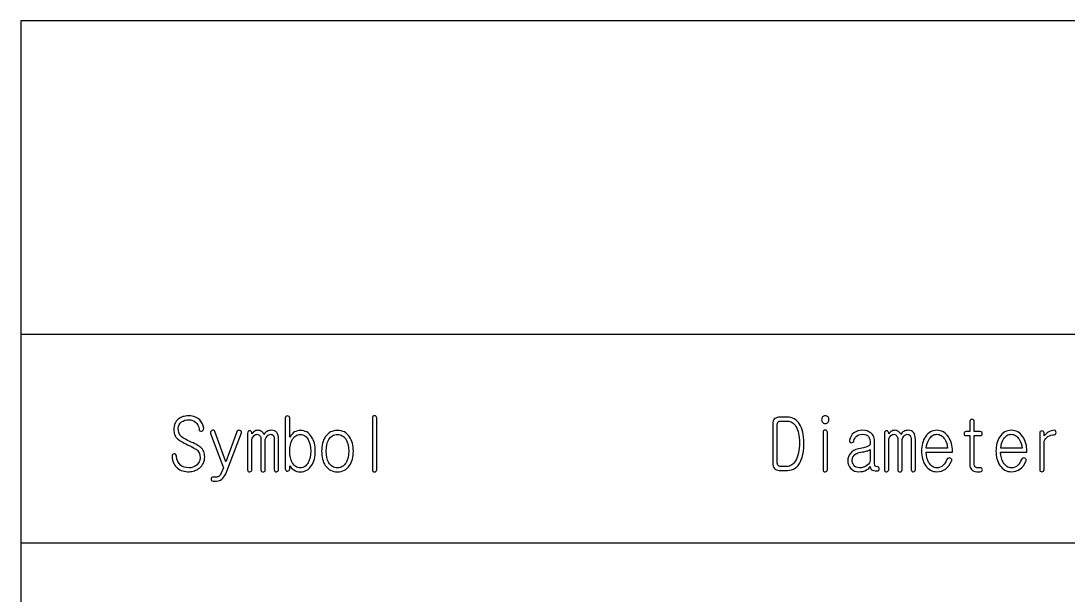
# Model space of a CAD drawing. Extents: x -5 to 108, y -42 to 54.
# Drawn here: x 0 to 25.51, y -27.94 to -13.97 of the extents above; entities that cross this region are included whole.
import ezdxf

# ---------------------------------------------------------------- set-up
doc = ezdxf.new("R2010")
doc.units = 0
doc.layers.add('DRILL_GDO', color=1, linetype='CONTINUOUS')

msp = doc.modelspace()

# ---------------------------------------------------------------- linework, layer by layer
at = {"layer": 'DRILL_GDO'}
for points in [[(0, -41.91), (107.95, -41.91), (107.95, -13.97), (0, -13.97), (0, -41.91)], [(0, -21.59), (107.95, -21.59)], [(4.1021, -23.57882), (4.07924, -23.57882), (4.04114, -23.58136), (4.00558, -23.5839), (3.97256, -23.59152), (3.93954, -23.59914), (3.90906, -23.61184), (3.87858, -23.62454), (3.85064, -23.64232), (3.82778, -23.66264), (3.80238, -23.6855), (3.78206, -23.7109), (3.76428, -23.73884), (3.74904, -23.76932), (3.73888, -23.7998), (3.73126, -23.83536), (3.72618, -23.87092), (3.72364, -23.90902), (3.72618, -23.94458), (3.72872, -23.9776), (3.73634, -24.01062), (3.7465, -24.0411), (3.7592, -24.06904), (3.77698, -24.09444), (3.79476, -24.11984), (3.81762, -24.1427), (3.8354, -24.1554), (3.85572, -24.17064), (3.88112, -24.18588), (3.90906, -24.20366), (3.93954, -24.22144), (3.97764, -24.24176), (4.01574, -24.25954), (4.05892, -24.2824), (4.0767, -24.29002), (4.11988, -24.31034), (4.15544, -24.32812), (4.18846, -24.3459), (4.21894, -24.36368), (4.24434, -24.37892), (4.2672, -24.39162), (4.28498, -24.40686), (4.30022, -24.41702), (4.32816, -24.45258), (4.34848, -24.49322), (4.36118, -24.54148), (4.36626, -24.59482), (4.36372, -24.6253), (4.36118, -24.6507), (4.35102, -24.67864), (4.34086, -24.7015), (4.32816, -24.72436), (4.31038, -24.74722), (4.29006, -24.76754), (4.26466, -24.78532), (4.22402, -24.81072), (4.18338, -24.8285), (4.1402, -24.8412), (4.09448, -24.84374), (4.03352, -24.83866), (3.97764, -24.8285), (3.92938, -24.80818), (3.88874, -24.78024), (3.85064, -24.7396), (3.82016, -24.6888), (3.79984, -24.63038), (3.78714, -24.55926), (3.77952, -24.53386), (3.76682, -24.51354), (3.74904, -24.50592), (3.72872, -24.50338), (3.7084, -24.511), (3.69316, -24.5237), (3.683, -24.54402), (3.68046, -24.56942), (3.68554, -24.61514), (3.6957, -24.66086), (3.7084, -24.7015), (3.72364, -24.73706), (3.74142, -24.77262), (3.76174, -24.8031), (3.78714, -24.83104), (3.81508, -24.85644), (3.84302, -24.87676), (3.87096, -24.892), (3.90398, -24.90724), (3.937, -24.91994), (3.9751, -24.92756), (4.0132, -24.93518), (4.05384, -24.94026), (4.09956, -24.94026), (4.13258, -24.93772), (4.1656, -24.93518), (4.19862, -24.92756), (4.2291, -24.9174), (4.25958, -24.9047), (4.29006, -24.88946), (4.32054, -24.86914), (4.34848, -24.84882), (4.37896, -24.82088), (4.40436, -24.79294), (4.42468, -24.76246), (4.445, -24.72944), (4.4577, -24.69642), (4.46786, -24.66086), (4.47294, -24.62276), (4.47548, -24.58466), (4.47294, -24.54656), (4.4704, -24.511), (4.46278, -24.47798), (4.45262, -24.4475), (4.43738, -24.41956), (4.42214, -24.39162), (4.40182, -24.36876), (4.37896, -24.3459), (4.36118, -24.33066), (4.33832, -24.31542), (4.31038, -24.29764), (4.27736, -24.27986), (4.23926, -24.25954), (4.19862, -24.23922), (4.15036, -24.21636), (4.09956, -24.1935), (4.05892, -24.17572), (4.02336, -24.15794), (3.99034, -24.14016), (3.9624, -24.12238), (3.937, -24.10714), (3.91414, -24.0919), (3.89636, -24.07666), (3.88366, -24.06142), (3.8608, -24.0284), (3.84556, -23.98522), (3.8354, -23.93696), (3.83286, -23.87854), (3.83794, -23.83536), (3.85318, -23.79472), (3.87604, -23.75916), (3.9116, -23.72868), (3.9497, -23.70582), (3.99288, -23.68804), (4.0386, -23.67788), (4.08686, -23.67534), (4.13258, -23.68042), (4.17576, -23.69058), (4.2164, -23.70836), (4.2545, -23.73376), (4.28752, -23.76932), (4.31292, -23.80742), (4.3307, -23.85314), (4.33832, -23.90394), (4.3434, -23.9268), (4.35864, -23.94204), (4.37896, -23.94966), (4.39928, -23.9522), (4.42214, -23.94458), (4.43738, -23.92934), (4.45008, -23.90902), (4.45262, -23.88108), (4.44246, -23.8252), (4.42214, -23.77186), (4.39166, -23.7236), (4.35356, -23.67788), (4.32816, -23.65502), (4.30022, -23.6347), (4.26974, -23.61692), (4.23926, -23.60422), (4.20878, -23.59406), (4.17322, -23.5839), (4.13766, -23.58136), (4.1021, -23.57882)], [(6.4389, -23.63978), (6.4389, -24.86914), (6.44398, -24.89454), (6.45668, -24.91232), (6.47192, -24.92248), (6.49478, -24.92502), (6.51256, -24.91994), (6.53034, -24.90978), (6.54304, -24.892), (6.54812, -24.86914), (6.54812, -24.79294), (6.56844, -24.82088), (6.5913, -24.84882), (6.61924, -24.87422), (6.64718, -24.89454), (6.68528, -24.91486), (6.72338, -24.9301), (6.76402, -24.94026), (6.80466, -24.9428), (6.84784, -24.94026), (6.88848, -24.93264), (6.92658, -24.91994), (6.96214, -24.9047), (6.99516, -24.88184), (7.02564, -24.85644), (7.05358, -24.82342), (7.07898, -24.78786), (7.10184, -24.7523), (7.11962, -24.7142), (7.13486, -24.67356), (7.14756, -24.63038), (7.15772, -24.5872), (7.16534, -24.53894), (7.16788, -24.49068), (7.17042, -24.43988), (7.16788, -24.38908), (7.16534, -24.33828), (7.15772, -24.29256), (7.14756, -24.24684), (7.13486, -24.20366), (7.11962, -24.16556), (7.10184, -24.12746), (7.07898, -24.08936), (7.05358, -24.0538), (7.02564, -24.02332), (6.99516, -23.99538), (6.96214, -23.97252), (6.92658, -23.95728), (6.88848, -23.94458), (6.84784, -23.93696), (6.80466, -23.93442), (6.7691, -23.93696), (6.73354, -23.94458), (6.69798, -23.95728), (6.6675, -23.97252), (6.63448, -23.99538), (6.60654, -24.02332), (6.57606, -24.05634), (6.54812, -24.09698), (6.54812, -23.63724), (6.54304, -23.61184), (6.53034, -23.59406), (6.51256, -23.5839), (6.49478, -23.58136), (6.47192, -23.5839), (6.45414, -23.5966), (6.44398, -23.61438), (6.4389, -23.63978)], [(8.5598, -23.62962), (8.5598, -24.88692), (8.56488, -24.90978), (8.57504, -24.92756), (8.59282, -24.94026), (8.61568, -24.9428), (8.63346, -24.94026), (8.65124, -24.92756), (8.66394, -24.91232), (8.66902, -24.88946), (8.66902, -23.63216), (8.66394, -23.6093), (8.65124, -23.59152), (8.63346, -23.58136), (8.61568, -23.57882), (8.59282, -23.58136), (8.57504, -23.59152), (8.56488, -23.6093), (8.5598, -23.62962)], [(18.66646, -23.6093), (18.49374, -23.6093), (18.4531, -23.61184), (18.41754, -23.61946), (18.38452, -23.63216), (18.35912, -23.6474), (18.3388, -23.67026), (18.3261, -23.6982), (18.31594, -23.73122), (18.3134, -23.76932), (18.3134, -24.72436), (18.31594, -24.765), (18.32356, -24.8031), (18.33626, -24.83358), (18.35404, -24.85898), (18.3769, -24.88184), (18.40484, -24.89454), (18.43532, -24.9047), (18.47342, -24.90724), (18.669, -24.90724), (18.72234, -24.9047), (18.77314, -24.89454), (18.81632, -24.87676), (18.8595, -24.8539), (18.8976, -24.82342), (18.93316, -24.78532), (18.96364, -24.74214), (18.99158, -24.69134), (19.00936, -24.64562), (19.02714, -24.59736), (19.03984, -24.54402), (19.05254, -24.48814), (19.0627, -24.42972), (19.06778, -24.36622), (19.07286, -24.30018), (19.07286, -24.22906), (19.07032, -24.16048), (19.06524, -24.09698), (19.05762, -24.03602), (19.04746, -23.9776), (19.03222, -23.92426), (19.0119, -23.87346), (18.99158, -23.8252), (18.96618, -23.78202), (18.93824, -23.74138), (18.90522, -23.70582), (18.8722, -23.67788), (18.83664, -23.65248), (18.79854, -23.6347), (18.75536, -23.61946), (18.71218, -23.61184), (18.66646, -23.6093)], [(18.65884, -24.81072), (18.5039, -24.81072), (18.48358, -24.81072), (18.46834, -24.80564), (18.45564, -24.79802), (18.44294, -24.78786), (18.43532, -24.77516), (18.4277, -24.76246), (18.42516, -24.74468), (18.42262, -24.7269), (18.42262, -23.78456), (18.42516, -23.76678), (18.4277, -23.75154), (18.43532, -23.73884), (18.44294, -23.72614), (18.45564, -23.71852), (18.46834, -23.7109), (18.48612, -23.70836), (18.5039, -23.70582), (18.67154, -23.70582), (18.70202, -23.70836), (18.7325, -23.71344), (18.76044, -23.72614), (18.78838, -23.73884), (18.81378, -23.75916), (18.83664, -23.78202), (18.85696, -23.80996), (18.87728, -23.84044), (18.8976, -23.87854), (18.91538, -23.91664), (18.93062, -23.96236), (18.94332, -24.00808), (18.95094, -24.05888), (18.95856, -24.11222), (18.96364, -24.1681), (18.96364, -24.22906), (18.9611, -24.29764), (18.95856, -24.36368), (18.95094, -24.42464), (18.94078, -24.48306), (18.92808, -24.5364), (18.9103, -24.58466), (18.89252, -24.63038), (18.86966, -24.67102), (18.8468, -24.70404), (18.82394, -24.73198), (18.80108, -24.75738), (18.77568, -24.77516), (18.74774, -24.7904), (18.7198, -24.8031), (18.68932, -24.80818), (18.65884, -24.81072)], [(19.59102, -23.57882), (19.5707, -23.58136), (19.55292, -23.58644), (19.53768, -23.59406), (19.52498, -23.60676), (19.51736, -23.622), (19.50974, -23.63724), (19.5072, -23.65502), (19.50466, -23.6728), (19.5072, -23.69058), (19.50974, -23.70836), (19.51736, -23.7236), (19.52498, -23.7363), (19.53768, -23.749), (19.55292, -23.75662), (19.5707, -23.7617), (19.59102, -23.76424), (19.61134, -23.7617), (19.62912, -23.75662), (19.6469, -23.749), (19.6596, -23.7363), (19.66976, -23.72106), (19.67738, -23.70582), (19.67992, -23.69058), (19.68246, -23.6728), (19.67992, -23.65502), (19.67738, -23.63724), (19.66976, -23.622), (19.6596, -23.60676), (19.6469, -23.59406), (19.62912, -23.58644), (19.61134, -23.58136), (19.59102, -23.57882)], [(23.114, -23.71598), (23.114, -23.96236), (23.01748, -23.96236), (22.9997, -23.9649), (22.987, -23.97506), (22.97938, -23.9903), (22.97684, -24.01062), (22.97938, -24.03094), (22.987, -24.04618), (22.9997, -24.05634), (23.01748, -24.05888), (23.114, -24.05888), (23.114, -24.77008), (23.11654, -24.8031), (23.12416, -24.83358), (23.13686, -24.86152), (23.15464, -24.88692), (23.18004, -24.90978), (23.20798, -24.92756), (23.24354, -24.93772), (23.28164, -24.94026), (23.36546, -24.94026), (23.38832, -24.93518), (23.4061, -24.92502), (23.41626, -24.90978), (23.4188, -24.892), (23.41626, -24.87422), (23.4061, -24.85898), (23.38832, -24.84628), (23.36546, -24.84374), (23.30196, -24.84374), (23.28164, -24.8412), (23.2664, -24.83612), (23.2537, -24.8285), (23.241, -24.81834), (23.2283, -24.79294), (23.22322, -24.765), (23.22322, -24.05888), (23.368, -24.05888), (23.38832, -24.05634), (23.40356, -24.04618), (23.41372, -24.03094), (23.41626, -24.01062), (23.41372, -23.9903), (23.40356, -23.97506), (23.38832, -23.9649), (23.368, -23.96236), (23.22322, -23.96236), (23.22322, -23.71598), (23.21814, -23.69312), (23.20544, -23.67534), (23.18766, -23.66518), (23.16988, -23.66264), (23.14702, -23.66518), (23.12924, -23.67534), (23.11908, -23.69312), (23.114, -23.71598)], [(4.62026, -24.00554), (4.93268, -24.84374), (4.8768, -24.97328), (4.8641, -24.99868), (4.84886, -25.019), (4.8387, -25.03678), (4.826, -25.04694), (4.8133, -25.0571), (4.8006, -25.06472), (4.78282, -25.06726), (4.76504, -25.0698), (4.6863, -25.0698), (4.6609, -25.07234), (4.64566, -25.08504), (4.6355, -25.10028), (4.63296, -25.11806), (4.6355, -25.13584), (4.64566, -25.15108), (4.6609, -25.16124), (4.6863, -25.16632), (4.76504, -25.16632), (4.8006, -25.16378), (4.83362, -25.15616), (4.8641, -25.14092), (4.89204, -25.12314), (4.91998, -25.09774), (4.94538, -25.06726), (4.96824, -25.02916), (4.9911, -24.98852), (5.3721, -23.99538), (5.37464, -23.97506), (5.36702, -23.95474), (5.35432, -23.94204), (5.334, -23.93442), (5.31114, -23.93188), (5.28828, -23.93696), (5.2705, -23.94712), (5.2578, -23.96744), (4.99364, -24.69896), (4.72694, -23.96236), (4.71424, -23.94204), (4.69392, -23.93188), (4.6736, -23.93188), (4.65328, -23.93696), (4.63296, -23.94966), (4.62026, -23.9649), (4.61772, -23.97506), (4.61518, -23.98522), (4.61518, -23.99538), (4.62026, -24.00554)], [(5.52196, -24.00554), (5.52196, -24.892), (5.52704, -24.91486), (5.5372, -24.9301), (5.55498, -24.94026), (5.57276, -24.9428), (5.59308, -24.93772), (5.60832, -24.92756), (5.62102, -24.90978), (5.6261, -24.88692), (5.6261, -24.15032), (5.63626, -24.12492), (5.64642, -24.10206), (5.66166, -24.0792), (5.67944, -24.06142), (5.69722, -24.04872), (5.71754, -24.03602), (5.73786, -24.03094), (5.75818, -24.0284), (5.77342, -24.03094), (5.7912, -24.03856), (5.8039, -24.04872), (5.81914, -24.0665), (5.83184, -24.08428), (5.83946, -24.10714), (5.84454, -24.13), (5.84708, -24.15286), (5.84708, -24.892), (5.85216, -24.91486), (5.86232, -24.9301), (5.8801, -24.94026), (5.89788, -24.9428), (5.9182, -24.94026), (5.93344, -24.9301), (5.94614, -24.91486), (5.95122, -24.89454), (5.95122, -24.1554), (5.97408, -24.10714), (6.00456, -24.0665), (6.02234, -24.04872), (6.04012, -24.03856), (6.06044, -24.03094), (6.07822, -24.0284), (6.09854, -24.03094), (6.11886, -24.03602), (6.1341, -24.04618), (6.1468, -24.06142), (6.15696, -24.0792), (6.16712, -24.10206), (6.16966, -24.13), (6.1722, -24.16048), (6.1722, -24.88438), (6.17728, -24.90978), (6.18744, -24.92756), (6.20522, -24.94026), (6.223, -24.9428), (6.24332, -24.93772), (6.25856, -24.92756), (6.27126, -24.90724), (6.27634, -24.88184), (6.27634, -24.15286), (6.2738, -24.09952), (6.26618, -24.0538), (6.25094, -24.0157), (6.23316, -23.98522), (6.20776, -23.96236), (6.17728, -23.94458), (6.14426, -23.93442), (6.10362, -23.93188), (6.07314, -23.93442), (6.0452, -23.9395), (6.0198, -23.94712), (5.9944, -23.95728), (5.97408, -23.96998), (5.9563, -23.98776), (5.93598, -24.00808), (5.9182, -24.03094), (5.91058, -24.01062), (5.89788, -23.99284), (5.88264, -23.9776), (5.86486, -23.96236), (5.842, -23.94966), (5.81914, -23.9395), (5.79628, -23.93442), (5.77088, -23.93188), (5.74802, -23.93442), (5.72262, -23.9395), (5.69976, -23.94966), (5.6769, -23.96236), (5.64896, -23.9903), (5.6261, -24.02078), (5.6261, -24.003), (5.62102, -23.9776), (5.60832, -23.95728), (5.59308, -23.94712), (5.57276, -23.94204), (5.55498, -23.94712), (5.5372, -23.95728), (5.52704, -23.98014), (5.52196, -24.00554)], [(7.71144, -23.93442), (7.66318, -23.93696), (7.62, -23.94458), (7.57936, -23.95728), (7.54126, -23.97252), (7.5057, -23.99538), (7.47268, -24.02332), (7.4422, -24.0538), (7.41426, -24.08936), (7.39394, -24.12746), (7.37362, -24.16556), (7.35838, -24.20366), (7.34568, -24.24684), (7.33552, -24.29256), (7.3279, -24.33828), (7.32536, -24.38908), (7.32282, -24.43988), (7.32536, -24.49068), (7.3279, -24.53894), (7.33552, -24.5872), (7.34568, -24.63038), (7.35838, -24.67356), (7.37362, -24.7142), (7.39394, -24.7523), (7.41426, -24.78786), (7.4422, -24.82342), (7.47268, -24.85644), (7.5057, -24.88184), (7.54126, -24.9047), (7.57936, -24.91994), (7.62, -24.93264), (7.66318, -24.94026), (7.71144, -24.9428), (7.75716, -24.94026), (7.80034, -24.93264), (7.84098, -24.91994), (7.87908, -24.9047), (7.91464, -24.88184), (7.94512, -24.85644), (7.9756, -24.82342), (8.00354, -24.78786), (8.0264, -24.7523), (8.04418, -24.7142), (8.06196, -24.67356), (8.07466, -24.63038), (8.08482, -24.5872), (8.09244, -24.53894), (8.09498, -24.49068), (8.09752, -24.43988), (8.09498, -24.38908), (8.09244, -24.33828), (8.08482, -24.29256), (8.07466, -24.24684), (8.06196, -24.20366), (8.04418, -24.16556), (8.0264, -24.12746), (8.00354, -24.08936), (7.9756, -24.0538), (7.94512, -24.02332), (7.91464, -23.99538), (7.87908, -23.97252), (7.84098, -23.95728), (7.80034, -23.94458), (7.75716, -23.93696), (7.71144, -23.93442)], [(19.53768, -23.98014), (19.53768, -24.88438), (19.54276, -24.90978), (19.55292, -24.92756), (19.5707, -24.94026), (19.59356, -24.9428), (19.61134, -24.93772), (19.62912, -24.92756), (19.64182, -24.90724), (19.6469, -24.88438), (19.6469, -23.98014), (19.64182, -23.95982), (19.62912, -23.94204), (19.61134, -23.93188), (19.59356, -23.92934), (19.5707, -23.93188), (19.55292, -23.94458), (19.54276, -23.95982), (19.53768, -23.98014)], [(20.50288, -23.93188), (20.44192, -23.93696), (20.38858, -23.94712), (20.33778, -23.96744), (20.29206, -23.99284), (20.25142, -24.0284), (20.22094, -24.07158), (20.19808, -24.11984), (20.18284, -24.17318), (20.18284, -24.19858), (20.19046, -24.2189), (20.20824, -24.22906), (20.22856, -24.23414), (20.24888, -24.2316), (20.26666, -24.22398), (20.28444, -24.21128), (20.29206, -24.19096), (20.29714, -24.1554), (20.30984, -24.12746), (20.32508, -24.09952), (20.3454, -24.0792), (20.37588, -24.05634), (20.41144, -24.0411), (20.45462, -24.03094), (20.50034, -24.0284), (20.5486, -24.03094), (20.58924, -24.0411), (20.62226, -24.05888), (20.64766, -24.08174), (20.6629, -24.11222), (20.6756, -24.1554), (20.68322, -24.20366), (20.68576, -24.26462), (20.68322, -24.27986), (20.67306, -24.2951), (20.65782, -24.3078), (20.6375, -24.3205), (20.61972, -24.32558), (20.60194, -24.3332), (20.57908, -24.34082), (20.55114, -24.34844), (20.52066, -24.35606), (20.4851, -24.36368), (20.447, -24.3713), (20.40382, -24.38146), (20.34032, -24.39924), (20.28444, -24.42464), (20.23618, -24.45766), (20.19808, -24.50084), (20.17268, -24.53894), (20.1549, -24.57958), (20.1422, -24.62276), (20.13966, -24.66594), (20.14474, -24.72436), (20.15998, -24.77516), (20.18284, -24.82342), (20.2184, -24.86406), (20.2565, -24.89708), (20.30222, -24.92248), (20.35048, -24.93518), (20.40636, -24.94026), (20.4597, -24.93772), (20.50796, -24.9301), (20.55368, -24.91486), (20.59432, -24.89708), (20.62734, -24.87676), (20.65274, -24.85898), (20.67306, -24.83612), (20.6883, -24.8158), (20.69084, -24.84374), (20.69846, -24.8666), (20.70862, -24.88438), (20.72132, -24.89708), (20.74418, -24.9047), (20.77212, -24.91232), (20.81022, -24.9174), (20.85848, -24.9174), (20.88134, -24.91486), (20.89658, -24.9047), (20.90674, -24.88946), (20.90928, -24.86914), (20.90674, -24.84882), (20.89658, -24.83358), (20.88134, -24.82342), (20.86102, -24.82088), (20.83054, -24.8158), (20.81022, -24.8031), (20.80006, -24.78024), (20.79498, -24.74976), (20.79498, -24.2316), (20.79244, -24.19096), (20.7899, -24.1554), (20.78228, -24.11984), (20.77212, -24.08936), (20.75688, -24.06142), (20.74164, -24.03348), (20.72132, -24.01062), (20.69846, -23.9903), (20.65782, -23.9649), (20.6121, -23.94712), (20.5613, -23.93696), (20.50288, -23.93188)], [(21.03374, -24.00554), (21.03374, -24.892), (21.03882, -24.91486), (21.04898, -24.9301), (21.06676, -24.94026), (21.08454, -24.9428), (21.10486, -24.93772), (21.1201, -24.92756), (21.1328, -24.90978), (21.13788, -24.88692), (21.13788, -24.15032), (21.14804, -24.12492), (21.1582, -24.10206), (21.17344, -24.0792), (21.19122, -24.06142), (21.209, -24.04872), (21.22932, -24.03602), (21.24964, -24.03094), (21.26996, -24.0284), (21.2852, -24.03094), (21.30298, -24.03856), (21.31568, -24.04872), (21.33092, -24.0665), (21.34362, -24.08428), (21.35124, -24.10714), (21.35632, -24.13), (21.35886, -24.15286), (21.35886, -24.892), (21.36394, -24.91486), (21.3741, -24.9301), (21.39188, -24.94026), (21.40966, -24.9428), (21.42998, -24.94026), (21.44522, -24.9301), (21.45792, -24.91486), (21.463, -24.89454), (21.463, -24.1554), (21.48586, -24.10714), (21.51634, -24.0665), (21.53412, -24.04872), (21.5519, -24.03856), (21.57222, -24.03094), (21.59, -24.0284), (21.61032, -24.03094), (21.63064, -24.03602), (21.64588, -24.04618), (21.65858, -24.06142), (21.66874, -24.0792), (21.6789, -24.10206), (21.68144, -24.13), (21.68398, -24.16048), (21.68398, -24.88438), (21.68906, -24.90978), (21.69922, -24.92756), (21.717, -24.94026), (21.73478, -24.9428), (21.7551, -24.93772), (21.77034, -24.92756), (21.78304, -24.90724), (21.78812, -24.88184), (21.78812, -24.15286), (21.78558, -24.09952), (21.77796, -24.0538), (21.76272, -24.0157), (21.74494, -23.98522), (21.71954, -23.96236), (21.68906, -23.94458), (21.65604, -23.93442), (21.6154, -23.93188), (21.58492, -23.93442), (21.55698, -23.9395), (21.53158, -23.94712), (21.50618, -23.95728), (21.48586, -23.96998), (21.46808, -23.98776), (21.44776, -24.00808), (21.42998, -24.03094), (21.42236, -24.01062), (21.40966, -23.99284), (21.39442, -23.9776), (21.37664, -23.96236), (21.35378, -23.94966), (21.33092, -23.9395), (21.30806, -23.93442), (21.28266, -23.93188), (21.2598, -23.93442), (21.2344, -23.9395), (21.21154, -23.94966), (21.18868, -23.96236), (21.16074, -23.9903), (21.13788, -24.02078), (21.13788, -24.003), (21.1328, -23.9776), (21.1201, -23.95728), (21.10486, -23.94712), (21.08454, -23.94204), (21.06676, -23.94712), (21.04898, -23.95728), (21.03882, -23.98014), (21.03374, -24.00554)], [(22.55774, -24.64308), (22.53742, -24.68626), (22.51456, -24.72436), (22.4917, -24.75738), (22.4663, -24.78278), (22.43328, -24.80818), (22.39518, -24.8285), (22.35454, -24.8412), (22.31136, -24.84374), (22.28342, -24.8412), (22.25548, -24.83612), (22.23008, -24.82596), (22.20468, -24.81326), (22.18182, -24.79548), (22.15896, -24.77516), (22.13864, -24.74976), (22.11832, -24.72182), (22.09038, -24.66594), (22.07006, -24.60498), (22.05482, -24.5364), (22.0472, -24.46528), (22.68982, -24.46528), (22.68982, -24.43988), (22.68982, -24.38908), (22.68474, -24.34082), (22.67712, -24.29256), (22.66696, -24.24938), (22.65172, -24.2062), (22.63394, -24.16556), (22.61362, -24.12492), (22.59076, -24.08682), (22.56282, -24.05126), (22.53234, -24.02078), (22.50186, -23.99284), (22.4663, -23.96998), (22.43074, -23.95474), (22.39264, -23.94204), (22.35454, -23.93442), (22.31136, -23.93188), (22.26818, -23.93442), (22.23008, -23.94204), (22.19198, -23.95474), (22.15388, -23.96998), (22.12086, -23.99284), (22.09038, -24.02078), (22.0599, -24.05126), (22.03196, -24.08682), (22.0091, -24.12492), (21.98878, -24.16302), (21.97354, -24.20366), (21.96084, -24.24684), (21.95068, -24.29256), (21.94306, -24.33828), (21.93798, -24.38908), (21.93544, -24.43988), (21.93798, -24.48814), (21.94306, -24.5364), (21.95068, -24.58212), (21.96084, -24.62784), (21.97354, -24.66848), (21.98878, -24.70912), (22.0091, -24.74722), (22.03196, -24.78532), (22.0599, -24.82088), (22.09038, -24.8539), (22.12086, -24.8793), (22.15388, -24.90216), (22.19198, -24.9174), (22.23008, -24.9301), (22.26818, -24.93772), (22.31136, -24.94026), (22.36978, -24.93518), (22.42312, -24.92248), (22.47392, -24.90216), (22.52218, -24.87422), (22.56536, -24.83612), (22.606, -24.79294), (22.63902, -24.74214), (22.66696, -24.68372), (22.67204, -24.67102), (22.67204, -24.65832), (22.67204, -24.64562), (22.66696, -24.63546), (22.65426, -24.61768), (22.63648, -24.60752), (22.61362, -24.60244), (22.5933, -24.60752), (22.57298, -24.62022), (22.55774, -24.64308)], [(24.3713, -24.64308), (24.35098, -24.68626), (24.32812, -24.72436), (24.30526, -24.75738), (24.27986, -24.78278), (24.24684, -24.80818), (24.20874, -24.8285), (24.1681, -24.8412), (24.12492, -24.84374), (24.09698, -24.8412), (24.06904, -24.83612), (24.04364, -24.82596), (24.01824, -24.81326), (23.99538, -24.79548), (23.97252, -24.77516), (23.9522, -24.74976), (23.93188, -24.72182), (23.90394, -24.66594), (23.88362, -24.60498), (23.86838, -24.5364), (23.86076, -24.46528), (24.50338, -24.46528), (24.50338, -24.43988), (24.50338, -24.38908), (24.4983, -24.34082), (24.49068, -24.29256), (24.48052, -24.24938), (24.46528, -24.2062), (24.4475, -24.16556), (24.42718, -24.12492), (24.40432, -24.08682), (24.37638, -24.05126), (24.3459, -24.02078), (24.31542, -23.99284), (24.27986, -23.96998), (24.2443, -23.95474), (24.2062, -23.94204), (24.1681, -23.93442), (24.12492, -23.93188), (24.08174, -23.93442), (24.04364, -23.94204), (24.00554, -23.95474), (23.96744, -23.96998), (23.93442, -23.99284), (23.90394, -24.02078), (23.87346, -24.05126), (23.84552, -24.08682), (23.82266, -24.12492), (23.80234, -24.16302), (23.7871, -24.20366), (23.7744, -24.24684), (23.76424, -24.29256), (23.75662, -24.33828), (23.75154, -24.38908), (23.749, -24.43988), (23.75154, -24.48814), (23.75662, -24.5364), (23.76424, -24.58212), (23.7744, -24.62784), (23.7871, -24.66848), (23.80234, -24.70912), (23.82266, -24.74722), (23.84552, -24.78532), (23.87346, -24.82088), (23.90394, -24.8539), (23.93442, -24.8793), (23.96744, -24.90216), (24.00554, -24.9174), (24.04364, -24.9301), (24.08174, -24.93772), (24.12492, -24.94026), (24.18334, -24.93518), (24.23668, -24.92248), (24.28748, -24.90216), (24.33574, -24.87422), (24.37892, -24.83612), (24.41956, -24.79294), (24.45258, -24.74214), (24.48052, -24.68372), (24.4856, -24.67102), (24.4856, -24.65832), (24.4856, -24.64562), (24.48052, -24.63546), (24.46782, -24.61768), (24.45004, -24.60752), (24.42718, -24.60244), (24.40686, -24.60752), (24.38654, -24.62022), (24.3713, -24.64308)], [(24.8158, -23.99792), (24.8158, -24.88438), (24.82088, -24.90978), (24.83104, -24.92756), (24.84882, -24.93772), (24.87168, -24.94026), (24.88946, -24.93772), (24.90724, -24.92502), (24.91994, -24.90724), (24.92502, -24.88438), (24.92502, -24.1935), (24.9428, -24.16048), (24.96312, -24.13254), (24.98852, -24.10714), (25.01646, -24.08428), (25.05202, -24.0665), (25.09012, -24.05126), (25.12822, -24.04364), (25.1714, -24.0411), (25.18918, -24.03602), (25.20442, -24.02332), (25.21204, -24.00808), (25.21458, -23.98522), (25.21204, -23.9649), (25.20188, -23.94712), (25.19172, -23.93696), (25.17394, -23.93188), (25.1333, -23.93442), (25.09266, -23.94204), (25.0571, -23.95728), (25.02154, -23.97506), (24.99614, -23.99284), (24.97074, -24.0157), (24.94788, -24.0411), (24.92502, -24.06904), (24.92502, -23.99792), (24.91994, -23.97506), (24.90724, -23.95728), (24.88946, -23.94966), (24.87168, -23.94712), (24.84882, -23.94966), (24.83104, -23.95982), (24.82088, -23.97506), (24.8158, -23.99792)], [(6.80466, -24.03094), (6.83514, -24.03348), (6.86308, -24.03856), (6.88848, -24.04872), (6.91388, -24.06396), (6.93674, -24.0792), (6.9596, -24.10206), (6.97738, -24.12746), (6.9977, -24.15794), (7.0231, -24.21636), (7.04342, -24.28494), (7.05612, -24.3586), (7.05866, -24.43988), (7.05612, -24.52116), (7.04342, -24.59482), (7.0231, -24.66086), (6.9977, -24.71928), (6.97738, -24.74976), (6.9596, -24.77516), (6.93674, -24.79802), (6.91388, -24.8158), (6.88848, -24.8285), (6.86308, -24.83866), (6.83514, -24.84374), (6.80466, -24.84628), (6.77418, -24.84374), (6.74624, -24.83866), (6.7183, -24.8285), (6.6929, -24.8158), (6.67004, -24.79802), (6.64718, -24.77516), (6.6294, -24.74976), (6.60908, -24.71928), (6.58368, -24.66086), (6.56336, -24.59482), (6.5532, -24.52116), (6.54812, -24.43988), (6.5532, -24.3586), (6.56336, -24.28494), (6.58368, -24.21636), (6.60908, -24.15794), (6.6294, -24.12746), (6.64718, -24.10206), (6.67004, -24.0792), (6.6929, -24.06396), (6.7183, -24.04872), (6.74624, -24.03856), (6.77418, -24.03348), (6.80466, -24.03094)], [(7.71144, -24.03094), (7.74192, -24.03348), (7.7724, -24.03856), (7.80288, -24.04872), (7.82828, -24.06396), (7.85368, -24.0792), (7.87908, -24.10206), (7.8994, -24.12746), (7.91972, -24.15794), (7.94766, -24.21636), (7.96798, -24.2824), (7.98068, -24.3586), (7.98576, -24.43988), (7.98068, -24.52116), (7.96798, -24.59482), (7.94766, -24.66086), (7.91972, -24.71928), (7.8994, -24.74976), (7.87908, -24.77516), (7.85368, -24.79802), (7.82828, -24.8158), (7.80288, -24.8285), (7.7724, -24.83866), (7.74192, -24.84374), (7.71144, -24.84628), (7.67842, -24.84374), (7.6454, -24.83866), (7.61746, -24.8285), (7.58952, -24.8158), (7.56412, -24.79802), (7.54126, -24.77516), (7.5184, -24.74976), (7.50062, -24.71928), (7.47014, -24.66086), (7.44982, -24.59482), (7.43966, -24.52116), (7.43458, -24.43988), (7.43966, -24.3586), (7.44982, -24.2824), (7.47014, -24.21636), (7.50062, -24.15794), (7.5184, -24.12746), (7.54126, -24.10206), (7.56412, -24.0792), (7.58952, -24.06396), (7.61746, -24.04872), (7.6454, -24.03856), (7.67842, -24.03348), (7.71144, -24.03094)], [(22.05228, -24.36876), (22.0599, -24.3078), (22.07514, -24.24938), (22.09546, -24.1935), (22.1234, -24.14524), (22.14118, -24.1173), (22.1615, -24.09444), (22.18182, -24.07412), (22.20468, -24.05634), (22.23008, -24.04364), (22.25548, -24.03602), (22.28342, -24.03094), (22.31136, -24.0284), (22.3393, -24.03094), (22.36724, -24.03602), (22.39264, -24.04618), (22.4155, -24.05888), (22.4409, -24.07412), (22.46122, -24.09444), (22.48154, -24.11984), (22.50186, -24.14524), (22.5298, -24.19604), (22.55012, -24.25192), (22.56536, -24.3078), (22.57298, -24.36876), (22.05228, -24.36876)], [(23.86584, -24.36876), (23.87346, -24.3078), (23.8887, -24.24938), (23.90902, -24.1935), (23.93696, -24.14524), (23.95474, -24.1173), (23.97506, -24.09444), (23.99538, -24.07412), (24.01824, -24.05634), (24.04364, -24.04364), (24.06904, -24.03602), (24.09698, -24.03094), (24.12492, -24.0284), (24.15286, -24.03094), (24.1808, -24.03602), (24.2062, -24.04618), (24.22906, -24.05888), (24.25446, -24.07412), (24.27478, -24.09444), (24.2951, -24.11984), (24.31542, -24.14524), (24.34336, -24.19604), (24.36368, -24.25192), (24.37892, -24.3078), (24.38654, -24.36876), (23.86584, -24.36876)], [(20.68576, -24.66848), (20.68068, -24.69642), (20.66798, -24.72436), (20.64258, -24.7523), (20.60956, -24.78278), (20.56892, -24.80818), (20.5232, -24.8285), (20.47494, -24.8412), (20.42414, -24.84374), (20.3835, -24.83866), (20.3454, -24.8285), (20.31238, -24.80818), (20.28698, -24.7777), (20.2692, -24.74976), (20.25904, -24.72182), (20.25142, -24.69134), (20.24888, -24.65832), (20.25396, -24.61768), (20.26412, -24.57958), (20.28698, -24.5491), (20.31492, -24.52116), (20.33524, -24.50592), (20.36064, -24.49322), (20.38858, -24.48306), (20.4216, -24.4729), (20.4597, -24.46528), (20.4978, -24.45766), (20.52828, -24.45258), (20.55876, -24.44496), (20.58162, -24.43988), (20.60194, -24.4348), (20.61972, -24.42972), (20.63242, -24.42718), (20.66036, -24.41702), (20.68322, -24.40178), (20.68576, -24.40178), (20.68576, -24.66848)], [(0, -26.67), (107.95, -26.67)]]:
    msp.add_lwpolyline(points, dxfattribs=at)

doc.saveas('drawing.dxf')
